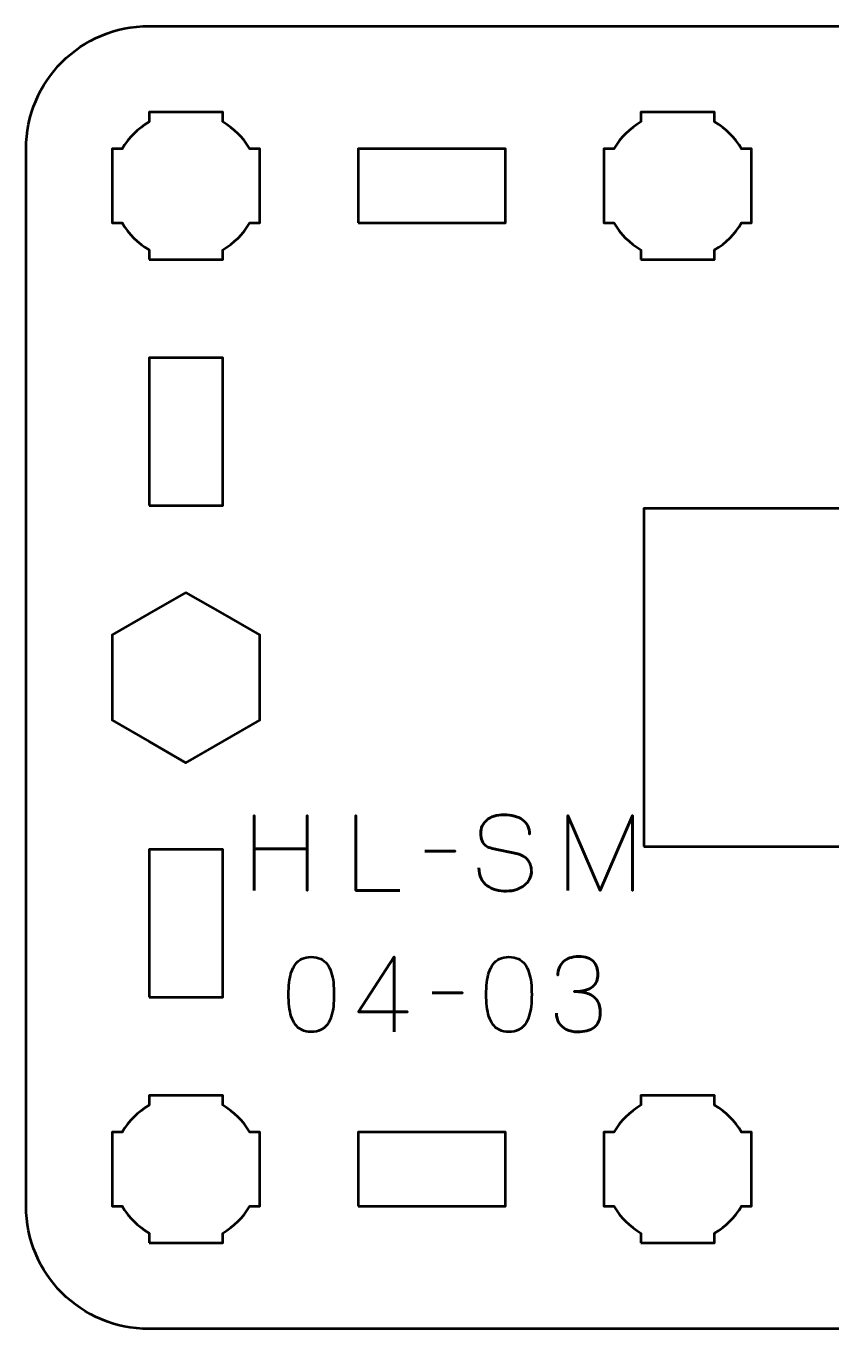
# Model space of a CAD drawing. Header units: centimetres. Extents: x -26.2 to 5.2, y -20.5 to -9.2.
# Drawn here: x -26.15 to -22.87, y -20.5 to -15.2 of the extents above; entities that cross this region are included whole.
import ezdxf

# ---------------------------------------------------------------- set-up
doc = ezdxf.new("R2010")
doc.units = ezdxf.units.CM
doc.header["$MEASUREMENT"] = 0
doc.layers.add('Layer 1', color=7, linetype='Continuous')

msp = doc.modelspace()

# ---------------------------------------------------------------- linework, layer by layer
at = {"layer": 'Layer 1', "lineweight": 53}
for points, knots in [([(-26.15001, -19.79983), (-26.15001, -19.79983), (-26.15003, -19.99994), (-26.15003, -19.99994), (-26.15003, -19.99994), (-26.15003, -20.27694), (-25.92694, -20.50003), (-25.64994, -20.50003), (-25.64994, -20.50003), (-25.64994, -20.50003), (-19.35007, -20.50003), (-19.35007, -20.50003), (-19.35007, -20.50003), (-19.07293, -20.50003), (-18.84997, -20.27694), (-18.84997, -19.99994), (-18.84997, -19.99994), (-18.84997, -19.99994), (-18.84997, -15.70007), (-18.84997, -15.70007), (-18.84997, -15.70007), (-18.84997, -15.42293), (-19.07293, -15.19997), (-19.35007, -15.19997), (-19.35007, -15.19997), (-19.35007, -15.19997), (-25.64994, -15.19997), (-25.64994, -15.19997), (-25.64994, -15.19997), (-25.92694, -15.19997), (-26.15003, -15.42293), (-26.15003, -15.70007), (-26.15003, -15.70007), (-26.15003, -15.70007), (-26.15003, -17.46555), (-26.15003, -17.46555), (-26.15003, -17.46555), (-26.15003, -17.46555), (-26.15001, -19.79983), (-26.15001, -19.79983)], [0, 0, 0, 0, 0.1, 0.1, 0.1, 0.1, 0.2, 0.2, 0.2, 0.2, 0.3, 0.3, 0.3, 0.3, 0.4, 0.4, 0.4, 0.4, 0.5, 0.5, 0.5, 0.5, 0.6, 0.6, 0.6, 0.6, 0.7, 0.7, 0.7, 0.7, 0.8, 0.8, 0.8, 0.8, 0.9, 0.9, 0.9, 0.9, 1, 1, 1, 1]), ([(-25.64993, -16.15), (-25.64993, -16.15), (-25.64993, -16.10989), (-25.64993, -16.10989), (-25.64993, -16.10989), (-25.69554, -16.08357), (-25.73346, -16.04554), (-25.75978, -16.00007), (-25.75978, -16.00007), (-25.75978, -16.00007), (-25.8, -16.00007), (-25.8, -16.00007), (-25.8, -16.00007), (-25.8, -16.00007), (-25.8, -15.85), (-25.8, -15.85), (-25.8, -15.85), (-25.8, -15.85), (-25.8, -15.70007), (-25.8, -15.70007), (-25.8, -15.70007), (-25.8, -15.70007), (-25.75978, -15.70007), (-25.75978, -15.70007), (-25.75978, -15.70007), (-25.73346, -15.65445), (-25.69554, -15.61657), (-25.64993, -15.59025), (-25.64993, -15.59025), (-25.64993, -15.59025), (-25.64993, -15.55), (-25.64993, -15.55), (-25.64993, -15.55), (-25.64993, -15.55), (-25.5, -15.55), (-25.5, -15.55), (-25.5, -15.55), (-25.5, -15.55), (-25.34992, -15.55), (-25.34992, -15.55), (-25.34992, -15.55), (-25.34992, -15.55), (-25.34992, -15.59025), (-25.34992, -15.59025), (-25.34992, -15.59025), (-25.30445, -15.61657), (-25.26642, -15.65445), (-25.2401, -15.70007), (-25.2401, -15.70007), (-25.2401, -15.70007), (-25.19999, -15.70007), (-25.19999, -15.70007), (-25.19999, -15.70007), (-25.19999, -15.70007), (-25.19999, -15.85), (-25.19999, -15.85), (-25.19999, -15.85), (-25.19999, -15.85), (-25.19999, -16.00007), (-25.19999, -16.00007), (-25.19999, -16.00007), (-25.19999, -16.00007), (-25.2401, -16.00007), (-25.2401, -16.00007), (-25.2401, -16.00007), (-25.26642, -16.04554), (-25.30445, -16.08357), (-25.34992, -16.10989), (-25.34992, -16.10989), (-25.34992, -16.10989), (-25.34992, -16.15), (-25.34992, -16.15), (-25.34992, -16.15), (-25.34992, -16.15), (-25.5, -16.15), (-25.5, -16.15), (-25.5, -16.15), (-25.5, -16.15), (-25.64993, -16.15), (-25.64993, -16.15)], [0, 0, 0, 0, 0.05, 0.05, 0.05, 0.05, 0.1, 0.1, 0.1, 0.1, 0.15, 0.15, 0.15, 0.15, 0.2, 0.2, 0.2, 0.2, 0.25, 0.25, 0.25, 0.25, 0.3, 0.3, 0.3, 0.3, 0.35, 0.35, 0.35, 0.35, 0.4, 0.4, 0.4, 0.4, 0.45, 0.45, 0.45, 0.45, 0.5, 0.5, 0.5, 0.5, 0.55, 0.55, 0.55, 0.55, 0.6, 0.6, 0.6, 0.6, 0.65, 0.65, 0.65, 0.65, 0.7, 0.7, 0.7, 0.7, 0.75, 0.75, 0.75, 0.75, 0.8, 0.8, 0.8, 0.8, 0.85, 0.85, 0.85, 0.85, 0.9, 0.9, 0.9, 0.9, 0.95, 0.95, 0.95, 0.95, 1, 1, 1, 1]), ([(-23.64993, -16.15), (-23.64993, -16.15), (-23.64993, -16.10989), (-23.64993, -16.10989), (-23.64993, -16.10989), (-23.69554, -16.08357), (-23.73346, -16.04554), (-23.75978, -16.00007), (-23.75978, -16.00007), (-23.75978, -16.00007), (-23.8, -16.00007), (-23.8, -16.00007), (-23.8, -16.00007), (-23.8, -16.00007), (-23.8, -15.85), (-23.8, -15.85), (-23.8, -15.85), (-23.8, -15.85), (-23.8, -15.70007), (-23.8, -15.70007), (-23.8, -15.70007), (-23.8, -15.70007), (-23.75978, -15.70007), (-23.75978, -15.70007), (-23.75978, -15.70007), (-23.73346, -15.65445), (-23.69554, -15.61657), (-23.64993, -15.59025), (-23.64993, -15.59025), (-23.64993, -15.59025), (-23.64993, -15.55), (-23.64993, -15.55), (-23.64993, -15.55), (-23.64993, -15.55), (-23.5, -15.55), (-23.5, -15.55), (-23.5, -15.55), (-23.5, -15.55), (-23.34992, -15.55), (-23.34992, -15.55), (-23.34992, -15.55), (-23.34992, -15.55), (-23.34992, -15.59025), (-23.34992, -15.59025), (-23.34992, -15.59025), (-23.30445, -15.61657), (-23.26642, -15.65445), (-23.2401, -15.70007), (-23.2401, -15.70007), (-23.2401, -15.70007), (-23.19999, -15.70007), (-23.19999, -15.70007), (-23.19999, -15.70007), (-23.19999, -15.70007), (-23.19999, -15.85), (-23.19999, -15.85), (-23.19999, -15.85), (-23.19999, -15.85), (-23.19999, -16.00007), (-23.19999, -16.00007), (-23.19999, -16.00007), (-23.19999, -16.00007), (-23.2401, -16.00007), (-23.2401, -16.00007), (-23.2401, -16.00007), (-23.26642, -16.04554), (-23.30445, -16.08357), (-23.34992, -16.10989), (-23.34992, -16.10989), (-23.34992, -16.10989), (-23.34992, -16.15), (-23.34992, -16.15), (-23.34992, -16.15), (-23.34992, -16.15), (-23.5, -16.15), (-23.5, -16.15), (-23.5, -16.15), (-23.5, -16.15), (-23.64993, -16.15), (-23.64993, -16.15)], [0, 0, 0, 0, 0.05, 0.05, 0.05, 0.05, 0.1, 0.1, 0.1, 0.1, 0.15, 0.15, 0.15, 0.15, 0.2, 0.2, 0.2, 0.2, 0.25, 0.25, 0.25, 0.25, 0.3, 0.3, 0.3, 0.3, 0.35, 0.35, 0.35, 0.35, 0.4, 0.4, 0.4, 0.4, 0.45, 0.45, 0.45, 0.45, 0.5, 0.5, 0.5, 0.5, 0.55, 0.55, 0.55, 0.55, 0.6, 0.6, 0.6, 0.6, 0.65, 0.65, 0.65, 0.65, 0.7, 0.7, 0.7, 0.7, 0.75, 0.75, 0.75, 0.75, 0.8, 0.8, 0.8, 0.8, 0.85, 0.85, 0.85, 0.85, 0.9, 0.9, 0.9, 0.9, 0.95, 0.95, 0.95, 0.95, 1, 1, 1, 1]), ([(-24.79999, -16.00007), (-24.79999, -16.00007), (-24.79999, -15.70007), (-24.79999, -15.70007), (-24.79999, -15.70007), (-24.79999, -15.70007), (-24.19998, -15.70007), (-24.19998, -15.70007), (-24.19998, -15.70007), (-24.19998, -15.70007), (-24.19998, -16.00007), (-24.19998, -16.00007), (-24.19998, -16.00007), (-24.19998, -16.00007), (-24.79999, -16.00007), (-24.79999, -16.00007)], [0, 0, 0, 0, 0.25, 0.25, 0.25, 0.25, 0.5, 0.5, 0.5, 0.5, 0.75, 0.75, 0.75, 0.75, 1, 1, 1, 1]), ([(-25.65007, -17.15002), (-25.65007, -17.15002), (-25.65007, -16.55002), (-25.65007, -16.55002), (-25.65007, -16.55002), (-25.65007, -16.55002), (-25.35007, -16.55002), (-25.35007, -16.55002), (-25.35007, -16.55002), (-25.35007, -16.55002), (-25.35007, -17.15002), (-25.35007, -17.15002), (-25.35007, -17.15002), (-25.35007, -17.15002), (-25.65007, -17.15002), (-25.65007, -17.15002)], [0, 0, 0, 0, 0.25, 0.25, 0.25, 0.25, 0.5, 0.5, 0.5, 0.5, 0.75, 0.75, 0.75, 0.75, 1, 1, 1, 1]), ([(-23.63746, -18.53753), (-23.63746, -18.53753), (-23.63746, -17.16253), (-23.63746, -17.16253), (-23.63746, -17.16253), (-22.49229, -17.16253), (-21.58262, -17.16253), (-20.43745, -17.16253), (-20.43745, -17.16253), (-20.43745, -17.16253), (-20.43745, -18.53753), (-20.43745, -18.53753), (-20.43745, -18.53753), (-21.52095, -18.53753), (-22.55396, -18.53753), (-23.63746, -18.53753)], [0, 0, 0, 0, 0.25, 0.25, 0.25, 0.25, 0.5, 0.5, 0.5, 0.5, 0.75, 0.75, 0.75, 0.75, 1, 1, 1, 1]), ([(-25.50008, -17.50367), (-25.50008, -17.50367), (-25.35007, -17.59027), (-25.35007, -17.59027), (-25.35007, -17.59027), (-25.35007, -17.59027), (-25.20008, -17.67687), (-25.20008, -17.67687), (-25.20008, -17.67687), (-25.20008, -17.67687), (-25.20008, -17.85008), (-25.20008, -17.85008), (-25.20008, -17.85008), (-25.20008, -17.85008), (-25.20008, -18.02329), (-25.20008, -18.02329), (-25.20008, -18.02329), (-25.20008, -18.02329), (-25.35007, -18.10989), (-25.35007, -18.10989), (-25.35007, -18.10989), (-25.35007, -18.10989), (-25.50008, -18.19649), (-25.50008, -18.19649), (-25.50008, -18.19649), (-25.50008, -18.19649), (-25.65009, -18.10989), (-25.65009, -18.10989), (-25.65009, -18.10989), (-25.65009, -18.10989), (-25.80008, -18.02329), (-25.80008, -18.02329), (-25.80008, -18.02329), (-25.80008, -18.02329), (-25.80008, -17.85008), (-25.80008, -17.85008), (-25.80008, -17.85008), (-25.80008, -17.85008), (-25.80008, -17.67687), (-25.80008, -17.67687), (-25.80008, -17.67687), (-25.80008, -17.67687), (-25.65009, -17.59027), (-25.65009, -17.59027), (-25.65009, -17.59027), (-25.65009, -17.59027), (-25.50008, -17.50367), (-25.50008, -17.50367)], [0, 0, 0, 0, 0.0833333, 0.0833333, 0.0833333, 0.0833333, 0.1666667, 0.1666667, 0.1666667, 0.1666667, 0.25, 0.25, 0.25, 0.25, 0.3333333, 0.3333333, 0.3333333, 0.3333333, 0.4166667, 0.4166667, 0.4166667, 0.4166667, 0.5, 0.5, 0.5, 0.5, 0.5833333, 0.5833333, 0.5833333, 0.5833333, 0.6666667, 0.6666667, 0.6666667, 0.6666667, 0.75, 0.75, 0.75, 0.75, 0.8333333, 0.8333333, 0.8333333, 0.8333333, 0.9166667, 0.9166667, 0.9166667, 0.9166667, 1, 1, 1, 1]), ([(-25.65007, -19.14999), (-25.65007, -19.14999), (-25.65007, -18.54998), (-25.65007, -18.54998), (-25.65007, -18.54998), (-25.65007, -18.54998), (-25.35007, -18.54998), (-25.35007, -18.54998), (-25.35007, -18.54998), (-25.35007, -18.54998), (-25.35007, -19.14999), (-25.35007, -19.14999), (-25.35007, -19.14999), (-25.35007, -19.14999), (-25.65007, -19.14999), (-25.65007, -19.14999)], [0, 0, 0, 0, 0.25, 0.25, 0.25, 0.25, 0.5, 0.5, 0.5, 0.5, 0.75, 0.75, 0.75, 0.75, 1, 1, 1, 1]), ([(-25.64993, -20.15), (-25.64993, -20.15), (-25.64993, -20.10989), (-25.64993, -20.10989), (-25.64993, -20.10989), (-25.69554, -20.08357), (-25.73346, -20.04554), (-25.75978, -20.00007), (-25.75978, -20.00007), (-25.75978, -20.00007), (-25.8, -20.00007), (-25.8, -20.00007), (-25.8, -20.00007), (-25.8, -20.00007), (-25.8, -19.85), (-25.8, -19.85), (-25.8, -19.85), (-25.8, -19.85), (-25.8, -19.70007), (-25.8, -19.70007), (-25.8, -19.70007), (-25.8, -19.70007), (-25.75978, -19.70007), (-25.75978, -19.70007), (-25.75978, -19.70007), (-25.73346, -19.65445), (-25.69554, -19.61657), (-25.64993, -19.59025), (-25.64993, -19.59025), (-25.64993, -19.59025), (-25.64993, -19.55), (-25.64993, -19.55), (-25.64993, -19.55), (-25.64993, -19.55), (-25.5, -19.55), (-25.5, -19.55), (-25.5, -19.55), (-25.5, -19.55), (-25.34992, -19.55), (-25.34992, -19.55), (-25.34992, -19.55), (-25.34992, -19.55), (-25.34992, -19.59025), (-25.34992, -19.59025), (-25.34992, -19.59025), (-25.30445, -19.61657), (-25.26642, -19.65445), (-25.2401, -19.70007), (-25.2401, -19.70007), (-25.2401, -19.70007), (-25.19999, -19.70007), (-25.19999, -19.70007), (-25.19999, -19.70007), (-25.19999, -19.70007), (-25.19999, -19.85), (-25.19999, -19.85), (-25.19999, -19.85), (-25.19999, -19.85), (-25.19999, -20.00007), (-25.19999, -20.00007), (-25.19999, -20.00007), (-25.19999, -20.00007), (-25.2401, -20.00007), (-25.2401, -20.00007), (-25.2401, -20.00007), (-25.26642, -20.04554), (-25.30445, -20.08357), (-25.34992, -20.10989), (-25.34992, -20.10989), (-25.34992, -20.10989), (-25.34992, -20.15), (-25.34992, -20.15), (-25.34992, -20.15), (-25.34992, -20.15), (-25.5, -20.15), (-25.5, -20.15), (-25.5, -20.15), (-25.5, -20.15), (-25.64993, -20.15), (-25.64993, -20.15)], [0, 0, 0, 0, 0.05, 0.05, 0.05, 0.05, 0.1, 0.1, 0.1, 0.1, 0.15, 0.15, 0.15, 0.15, 0.2, 0.2, 0.2, 0.2, 0.25, 0.25, 0.25, 0.25, 0.3, 0.3, 0.3, 0.3, 0.35, 0.35, 0.35, 0.35, 0.4, 0.4, 0.4, 0.4, 0.45, 0.45, 0.45, 0.45, 0.5, 0.5, 0.5, 0.5, 0.55, 0.55, 0.55, 0.55, 0.6, 0.6, 0.6, 0.6, 0.65, 0.65, 0.65, 0.65, 0.7, 0.7, 0.7, 0.7, 0.75, 0.75, 0.75, 0.75, 0.8, 0.8, 0.8, 0.8, 0.85, 0.85, 0.85, 0.85, 0.9, 0.9, 0.9, 0.9, 0.95, 0.95, 0.95, 0.95, 1, 1, 1, 1]), ([(-23.64993, -20.15), (-23.64993, -20.15), (-23.64993, -20.10989), (-23.64993, -20.10989), (-23.64993, -20.10989), (-23.69554, -20.08357), (-23.73346, -20.04554), (-23.75978, -20.00007), (-23.75978, -20.00007), (-23.75978, -20.00007), (-23.8, -20.00007), (-23.8, -20.00007), (-23.8, -20.00007), (-23.8, -20.00007), (-23.8, -19.85), (-23.8, -19.85), (-23.8, -19.85), (-23.8, -19.85), (-23.8, -19.70007), (-23.8, -19.70007), (-23.8, -19.70007), (-23.8, -19.70007), (-23.75978, -19.70007), (-23.75978, -19.70007), (-23.75978, -19.70007), (-23.73346, -19.65445), (-23.69554, -19.61657), (-23.64993, -19.59025), (-23.64993, -19.59025), (-23.64993, -19.59025), (-23.64993, -19.55), (-23.64993, -19.55), (-23.64993, -19.55), (-23.64993, -19.55), (-23.5, -19.55), (-23.5, -19.55), (-23.5, -19.55), (-23.5, -19.55), (-23.34992, -19.55), (-23.34992, -19.55), (-23.34992, -19.55), (-23.34992, -19.55), (-23.34992, -19.59025), (-23.34992, -19.59025), (-23.34992, -19.59025), (-23.30445, -19.61657), (-23.26642, -19.65445), (-23.2401, -19.70007), (-23.2401, -19.70007), (-23.2401, -19.70007), (-23.19999, -19.70007), (-23.19999, -19.70007), (-23.19999, -19.70007), (-23.19999, -19.70007), (-23.19999, -19.85), (-23.19999, -19.85), (-23.19999, -19.85), (-23.19999, -19.85), (-23.19999, -20.00007), (-23.19999, -20.00007), (-23.19999, -20.00007), (-23.19999, -20.00007), (-23.2401, -20.00007), (-23.2401, -20.00007), (-23.2401, -20.00007), (-23.26642, -20.04554), (-23.30445, -20.08357), (-23.34992, -20.10989), (-23.34992, -20.10989), (-23.34992, -20.10989), (-23.34992, -20.15), (-23.34992, -20.15), (-23.34992, -20.15), (-23.34992, -20.15), (-23.5, -20.15), (-23.5, -20.15), (-23.5, -20.15), (-23.5, -20.15), (-23.64993, -20.15), (-23.64993, -20.15)], [0, 0, 0, 0, 0.05, 0.05, 0.05, 0.05, 0.1, 0.1, 0.1, 0.1, 0.15, 0.15, 0.15, 0.15, 0.2, 0.2, 0.2, 0.2, 0.25, 0.25, 0.25, 0.25, 0.3, 0.3, 0.3, 0.3, 0.35, 0.35, 0.35, 0.35, 0.4, 0.4, 0.4, 0.4, 0.45, 0.45, 0.45, 0.45, 0.5, 0.5, 0.5, 0.5, 0.55, 0.55, 0.55, 0.55, 0.6, 0.6, 0.6, 0.6, 0.65, 0.65, 0.65, 0.65, 0.7, 0.7, 0.7, 0.7, 0.75, 0.75, 0.75, 0.75, 0.8, 0.8, 0.8, 0.8, 0.85, 0.85, 0.85, 0.85, 0.9, 0.9, 0.9, 0.9, 0.95, 0.95, 0.95, 0.95, 1, 1, 1, 1]), ([(-24.79999, -19.99994), (-24.79999, -19.99994), (-24.79999, -19.69993), (-24.79999, -19.69993), (-24.79999, -19.69993), (-24.79999, -19.69993), (-24.19998, -19.69993), (-24.19998, -19.69993), (-24.19998, -19.69993), (-24.19998, -19.69993), (-24.19998, -19.99994), (-24.19998, -19.99994), (-24.19998, -19.99994), (-24.19998, -19.99994), (-24.79999, -19.99994), (-24.79999, -19.99994)], [0, 0, 0, 0, 0.25, 0.25, 0.25, 0.25, 0.5, 0.5, 0.5, 0.5, 0.75, 0.75, 0.75, 0.75, 1, 1, 1, 1])]:
    msp.add_open_spline(points, degree=3, knots=knots, dxfattribs=at)
at = {"layer": 'Layer 1', "color": 5, "lineweight": 53}
for points, knots in [([(-25.22217, -18.71637), (-25.22217, -18.71637), (-25.22217, -18.54746), (-25.22217, -18.54746), (-25.22217, -18.54746), (-25.22217, -18.54746), (-25.0067, -18.54746), (-25.0067, -18.54746), (-25.0067, -18.54746), (-25.0067, -18.54746), (-25.0067, -18.71637), (-25.0067, -18.71637), (-25.0067, -18.71637), (-25.0067, -18.71637), (-25.0067, -18.41157), (-25.0067, -18.41157), (-25.0067, -18.41157), (-25.0067, -18.41157), (-25.0067, -18.54746), (-25.0067, -18.54746), (-25.0067, -18.54746), (-25.0067, -18.54746), (-25.22217, -18.54746), (-25.22217, -18.54746), (-25.22217, -18.54746), (-25.22217, -18.54746), (-25.22217, -18.41157), (-25.22217, -18.41157), (-25.22217, -18.41157), (-25.22217, -18.41157), (-25.22217, -18.71637), (-25.22217, -18.71637)], [0, 0, 0, 0, 0.125, 0.125, 0.125, 0.125, 0.25, 0.25, 0.25, 0.25, 0.375, 0.375, 0.375, 0.375, 0.5, 0.5, 0.5, 0.5, 0.625, 0.625, 0.625, 0.625, 0.75, 0.75, 0.75, 0.75, 0.875, 0.875, 0.875, 0.875, 1, 1, 1, 1]), ([(-24.63078, -18.71637), (-24.63078, -18.71637), (-24.809, -18.71637), (-24.809, -18.71637), (-24.809, -18.71637), (-24.809, -18.71637), (-24.809, -18.41115), (-24.809, -18.41115), (-24.809, -18.41115), (-24.809, -18.41115), (-24.809, -18.71637), (-24.809, -18.71637), (-24.809, -18.71637), (-24.809, -18.71637), (-24.63078, -18.71637), (-24.63078, -18.71637)], [0, 0, 0, 0, 0.25, 0.25, 0.25, 0.25, 0.5, 0.5, 0.5, 0.5, 0.75, 0.75, 0.75, 0.75, 1, 1, 1, 1]), ([(-24.30863, -18.62408), (-24.30849, -18.64095), (-24.30553, -18.65541), (-24.2996, -18.66748), (-24.2996, -18.66748), (-24.29374, -18.67947), (-24.28556, -18.68928), (-24.27526, -18.6969), (-24.27526, -18.6969), (-24.26489, -18.70445), (-24.25296, -18.71002), (-24.23949, -18.71362), (-24.23949, -18.71362), (-24.22608, -18.71715), (-24.21169, -18.71891), (-24.19645, -18.71891), (-24.19645, -18.71891), (-24.18107, -18.71884), (-24.16724, -18.71658), (-24.15489, -18.71228), (-24.15489, -18.71228), (-24.14261, -18.70797), (-24.1321, -18.70219), (-24.12328, -18.69492), (-24.12328, -18.69492), (-24.11453, -18.68765), (-24.10776, -18.67954), (-24.10296, -18.67051), (-24.10296, -18.67051), (-24.09816, -18.66148), (-24.09562, -18.65224), (-24.09527, -18.64271), (-24.09527, -18.64271), (-24.09485, -18.63022), (-24.09668, -18.61879), (-24.1007, -18.60849), (-24.1007, -18.60849), (-24.10473, -18.59819), (-24.11094, -18.58958), (-24.11933, -18.58253), (-24.11933, -18.58253), (-24.12766, -18.57547), (-24.13817, -18.57053), (-24.15073, -18.56778), (-24.15073, -18.56778), (-24.15073, -18.56778), (-24.25444, -18.54534), (-24.25444, -18.54534), (-24.25444, -18.54534), (-24.26418, -18.5433), (-24.27258, -18.53984), (-24.27949, -18.53504), (-24.27949, -18.53504), (-24.28641, -18.53018), (-24.29177, -18.52347), (-24.29544, -18.51486), (-24.29544, -18.51486), (-24.29911, -18.50633), (-24.30101, -18.49546), (-24.30101, -18.48227), (-24.30101, -18.48227), (-24.30101, -18.47225), (-24.29896, -18.4628), (-24.2948, -18.45391), (-24.2948, -18.45391), (-24.29071, -18.44502), (-24.28464, -18.43718), (-24.27667, -18.43027), (-24.27667, -18.43027), (-24.2687, -18.42343), (-24.25882, -18.41806), (-24.24711, -18.41418), (-24.24711, -18.41418), (-24.23532, -18.41023), (-24.22185, -18.40826), (-24.20661, -18.40819), (-24.20661, -18.40819), (-24.1913, -18.40819), (-24.17726, -18.40995), (-24.16442, -18.41348), (-24.16442, -18.41348), (-24.15165, -18.41701), (-24.14057, -18.42209), (-24.13126, -18.42886), (-24.13126, -18.42886), (-24.12194, -18.43563), (-24.11475, -18.44396), (-24.10981, -18.45369), (-24.10981, -18.45369), (-24.10487, -18.4635), (-24.10254, -18.47472), (-24.10289, -18.48735), (-24.10289, -18.48735), (-24.10254, -18.47472), (-24.10487, -18.4635), (-24.10981, -18.45369), (-24.10981, -18.45369), (-24.11475, -18.44396), (-24.12194, -18.43563), (-24.13126, -18.42886), (-24.13126, -18.42886), (-24.14057, -18.42209), (-24.15165, -18.41701), (-24.16442, -18.41348), (-24.16442, -18.41348), (-24.17726, -18.40995), (-24.1913, -18.40819), (-24.20661, -18.40819), (-24.20661, -18.40819), (-24.22185, -18.40826), (-24.23532, -18.41023), (-24.24711, -18.41418), (-24.24711, -18.41418), (-24.25882, -18.41806), (-24.2687, -18.42343), (-24.27667, -18.43027), (-24.27667, -18.43027), (-24.28464, -18.43718), (-24.29071, -18.44502), (-24.2948, -18.45391), (-24.2948, -18.45391), (-24.29896, -18.4628), (-24.30101, -18.47225), (-24.30101, -18.48227), (-24.30101, -18.48227), (-24.30101, -18.49546), (-24.29918, -18.50633), (-24.29565, -18.51479), (-24.29565, -18.51479), (-24.29205, -18.52333), (-24.28676, -18.52996), (-24.27984, -18.53483), (-24.27984, -18.53483), (-24.27293, -18.53963), (-24.26446, -18.54316), (-24.25444, -18.54534), (-24.25444, -18.54534), (-24.25444, -18.54534), (-24.15073, -18.56778), (-24.15073, -18.56778), (-24.15073, -18.56778), (-24.13789, -18.57053), (-24.1273, -18.57547), (-24.11898, -18.58253), (-24.11898, -18.58253), (-24.11058, -18.58958), (-24.10444, -18.59819), (-24.10049, -18.60849), (-24.10049, -18.60849), (-24.09661, -18.61879), (-24.09485, -18.63022), (-24.09527, -18.64271), (-24.09527, -18.64271), (-24.09562, -18.65224), (-24.09816, -18.66148), (-24.10296, -18.67051), (-24.10296, -18.67051), (-24.10776, -18.67954), (-24.11453, -18.68765), (-24.12328, -18.69492), (-24.12328, -18.69492), (-24.1321, -18.70219), (-24.14261, -18.70797), (-24.15489, -18.71228), (-24.15489, -18.71228), (-24.16724, -18.71658), (-24.18107, -18.71884), (-24.19645, -18.71891), (-24.19645, -18.71891), (-24.21169, -18.71891), (-24.22608, -18.71715), (-24.23949, -18.71362), (-24.23949, -18.71362), (-24.25296, -18.71002), (-24.26489, -18.70445), (-24.27526, -18.6969), (-24.27526, -18.6969), (-24.28556, -18.68928), (-24.29374, -18.67947), (-24.2996, -18.66748), (-24.2996, -18.66748), (-24.30553, -18.65541), (-24.30849, -18.64095), (-24.30863, -18.62408)], [0, 0, 0, 0, 0.0217391, 0.0217391, 0.0217391, 0.0217391, 0.0434783, 0.0434783, 0.0434783, 0.0434783, 0.0652174, 0.0652174, 0.0652174, 0.0652174, 0.0869565, 0.0869565, 0.0869565, 0.0869565, 0.1086957, 0.1086957, 0.1086957, 0.1086957, 0.1304348, 0.1304348, 0.1304348, 0.1304348, 0.1521739, 0.1521739, 0.1521739, 0.1521739, 0.173913, 0.173913, 0.173913, 0.173913, 0.1956522, 0.1956522, 0.1956522, 0.1956522, 0.2173913, 0.2173913, 0.2173913, 0.2173913, 0.2391304, 0.2391304, 0.2391304, 0.2391304, 0.2608696, 0.2608696, 0.2608696, 0.2608696, 0.2826087, 0.2826087, 0.2826087, 0.2826087, 0.3043478, 0.3043478, 0.3043478, 0.3043478, 0.326087, 0.326087, 0.326087, 0.326087, 0.3478261, 0.3478261, 0.3478261, 0.3478261, 0.3695652, 0.3695652, 0.3695652, 0.3695652, 0.3913043, 0.3913043, 0.3913043, 0.3913043, 0.4130435, 0.4130435, 0.4130435, 0.4130435, 0.4347826, 0.4347826, 0.4347826, 0.4347826, 0.4565217, 0.4565217, 0.4565217, 0.4565217, 0.4782609, 0.4782609, 0.4782609, 0.4782609, 0.5, 0.5, 0.5, 0.5, 0.5217391, 0.5217391, 0.5217391, 0.5217391, 0.5434783, 0.5434783, 0.5434783, 0.5434783, 0.5652174, 0.5652174, 0.5652174, 0.5652174, 0.5869565, 0.5869565, 0.5869565, 0.5869565, 0.6086957, 0.6086957, 0.6086957, 0.6086957, 0.6304348, 0.6304348, 0.6304348, 0.6304348, 0.6521739, 0.6521739, 0.6521739, 0.6521739, 0.673913, 0.673913, 0.673913, 0.673913, 0.6956522, 0.6956522, 0.6956522, 0.6956522, 0.7173913, 0.7173913, 0.7173913, 0.7173913, 0.7391304, 0.7391304, 0.7391304, 0.7391304, 0.7608696, 0.7608696, 0.7608696, 0.7608696, 0.7826087, 0.7826087, 0.7826087, 0.7826087, 0.8043478, 0.8043478, 0.8043478, 0.8043478, 0.826087, 0.826087, 0.826087, 0.826087, 0.8478261, 0.8478261, 0.8478261, 0.8478261, 0.8695652, 0.8695652, 0.8695652, 0.8695652, 0.8913043, 0.8913043, 0.8913043, 0.8913043, 0.9130435, 0.9130435, 0.9130435, 0.9130435, 0.9347826, 0.9347826, 0.9347826, 0.9347826, 0.9565217, 0.9565217, 0.9565217, 0.9565217, 0.9782609, 0.9782609, 0.9782609, 0.9782609, 1, 1, 1, 1]), ([(-23.94668, -18.71637), (-23.94668, -18.71637), (-23.94668, -18.41115), (-23.94668, -18.41115), (-23.94668, -18.41115), (-23.94668, -18.41115), (-23.81545, -18.71637), (-23.81545, -18.71637), (-23.81545, -18.71637), (-23.81545, -18.71637), (-23.68379, -18.41115), (-23.68379, -18.41115), (-23.68379, -18.41115), (-23.68379, -18.41115), (-23.68379, -18.71637), (-23.68379, -18.71637), (-23.68379, -18.71637), (-23.68379, -18.71637), (-23.68379, -18.41115), (-23.68379, -18.41115), (-23.68379, -18.41115), (-23.68379, -18.41115), (-23.81545, -18.71637), (-23.81545, -18.71637), (-23.81545, -18.71637), (-23.81545, -18.71637), (-23.94668, -18.41115), (-23.94668, -18.41115), (-23.94668, -18.41115), (-23.94668, -18.41115), (-23.94668, -18.71637), (-23.94668, -18.71637)], [0, 0, 0, 0, 0.125, 0.125, 0.125, 0.125, 0.25, 0.25, 0.25, 0.25, 0.375, 0.375, 0.375, 0.375, 0.5, 0.5, 0.5, 0.5, 0.625, 0.625, 0.625, 0.625, 0.75, 0.75, 0.75, 0.75, 0.875, 0.875, 0.875, 0.875, 1, 1, 1, 1]), ([(-24.52876, -18.55677), (-24.52876, -18.55677), (-24.40557, -18.55677), (-24.40557, -18.55677), (-24.40557, -18.55677), (-24.40557, -18.55677), (-24.52876, -18.55677), (-24.52876, -18.55677)], [0, 0, 0, 0, 0.5, 0.5, 0.5, 0.5, 1, 1, 1, 1]), ([(-24.99018, -19.29168), (-24.97537, -19.29161), (-24.9626, -19.289), (-24.95194, -19.28392), (-24.95194, -19.28392), (-24.94136, -19.27884), (-24.93254, -19.27157), (-24.92549, -19.26233), (-24.92549, -19.26233), (-24.9185, -19.25302), (-24.913, -19.24201), (-24.90891, -19.22931), (-24.90891, -19.22931), (-24.90488, -19.21661), (-24.90199, -19.20271), (-24.90037, -19.18747), (-24.90037, -19.18747), (-24.89867, -19.17223), (-24.89783, -19.15621), (-24.8979, -19.13928), (-24.8979, -19.13928), (-24.89783, -19.12242), (-24.89867, -19.1064), (-24.90037, -19.09123), (-24.90037, -19.09123), (-24.90199, -19.07606), (-24.90488, -19.06209), (-24.90891, -19.04939), (-24.90891, -19.04939), (-24.913, -19.03676), (-24.9185, -19.02576), (-24.92549, -19.01637), (-24.92549, -19.01637), (-24.93254, -19.00706), (-24.94136, -18.99979), (-24.95194, -18.99471), (-24.95194, -18.99471), (-24.9626, -18.98956), (-24.97537, -18.98695), (-24.99018, -18.98688), (-24.99018, -18.98688), (-25.005, -18.98695), (-25.01777, -18.98956), (-25.02843, -18.99471), (-25.02843, -18.99471), (-25.03901, -18.99979), (-25.04783, -19.00706), (-25.05488, -19.01637), (-25.05488, -19.01637), (-25.06187, -19.02576), (-25.06737, -19.03676), (-25.07146, -19.04939), (-25.07146, -19.04939), (-25.07549, -19.06209), (-25.07838, -19.07606), (-25.08, -19.09123), (-25.08, -19.09123), (-25.08169, -19.1064), (-25.08254, -19.12242), (-25.08247, -19.13928), (-25.08247, -19.13928), (-25.08254, -19.15621), (-25.08169, -19.17223), (-25.08, -19.18747), (-25.08, -19.18747), (-25.07838, -19.20271), (-25.07549, -19.21661), (-25.07146, -19.22931), (-25.07146, -19.22931), (-25.06737, -19.24201), (-25.06187, -19.25302), (-25.05488, -19.26233), (-25.05488, -19.26233), (-25.04783, -19.27157), (-25.03901, -19.27884), (-25.02843, -19.28392), (-25.02843, -19.28392), (-25.01777, -19.289), (-25.005, -19.29161), (-24.99018, -19.29168)], [0, 0, 0, 0, 0.05, 0.05, 0.05, 0.05, 0.1, 0.1, 0.1, 0.1, 0.15, 0.15, 0.15, 0.15, 0.2, 0.2, 0.2, 0.2, 0.25, 0.25, 0.25, 0.25, 0.3, 0.3, 0.3, 0.3, 0.35, 0.35, 0.35, 0.35, 0.4, 0.4, 0.4, 0.4, 0.45, 0.45, 0.45, 0.45, 0.5, 0.5, 0.5, 0.5, 0.55, 0.55, 0.55, 0.55, 0.6, 0.6, 0.6, 0.6, 0.65, 0.65, 0.65, 0.65, 0.7, 0.7, 0.7, 0.7, 0.75, 0.75, 0.75, 0.75, 0.8, 0.8, 0.8, 0.8, 0.85, 0.85, 0.85, 0.85, 0.9, 0.9, 0.9, 0.9, 0.95, 0.95, 0.95, 0.95, 1, 1, 1, 1]), ([(-24.99018, -19.29168), (-24.97537, -19.29161), (-24.9626, -19.289), (-24.95194, -19.28392), (-24.95194, -19.28392), (-24.94136, -19.27884), (-24.93254, -19.27157), (-24.92549, -19.26233), (-24.92549, -19.26233), (-24.9185, -19.25302), (-24.913, -19.24201), (-24.90891, -19.22931), (-24.90891, -19.22931), (-24.90488, -19.21661), (-24.90199, -19.20271), (-24.90037, -19.18747), (-24.90037, -19.18747), (-24.89867, -19.17223), (-24.89783, -19.15621), (-24.8979, -19.13928), (-24.8979, -19.13928), (-24.89783, -19.12242), (-24.89867, -19.1064), (-24.90037, -19.09123), (-24.90037, -19.09123), (-24.90199, -19.07606), (-24.90488, -19.06209), (-24.90891, -19.04939), (-24.90891, -19.04939), (-24.913, -19.03676), (-24.9185, -19.02576), (-24.92549, -19.01637), (-24.92549, -19.01637), (-24.93254, -19.00706), (-24.94136, -18.99979), (-24.95194, -18.99471), (-24.95194, -18.99471), (-24.9626, -18.98956), (-24.97537, -18.98695), (-24.99018, -18.98688), (-24.99018, -18.98688), (-25.005, -18.98695), (-25.01777, -18.98956), (-25.02843, -18.99471), (-25.02843, -18.99471), (-25.03901, -18.99979), (-25.04783, -19.00706), (-25.05488, -19.01637), (-25.05488, -19.01637), (-25.06187, -19.02576), (-25.06737, -19.03676), (-25.07146, -19.04939), (-25.07146, -19.04939), (-25.07549, -19.06209), (-25.07838, -19.07606), (-25.08, -19.09123), (-25.08, -19.09123), (-25.08169, -19.1064), (-25.08254, -19.12242), (-25.08247, -19.13928), (-25.08247, -19.13928), (-25.08254, -19.15621), (-25.08169, -19.17223), (-25.08, -19.18747), (-25.08, -19.18747), (-25.07838, -19.20271), (-25.07549, -19.21661), (-25.07146, -19.22931), (-25.07146, -19.22931), (-25.06737, -19.24201), (-25.06187, -19.25302), (-25.05488, -19.26233), (-25.05488, -19.26233), (-25.04783, -19.27157), (-25.03901, -19.27884), (-25.02843, -19.28392), (-25.02843, -19.28392), (-25.01777, -19.289), (-25.005, -19.29161), (-24.99018, -19.29168)], [0, 0, 0, 0, 0.05, 0.05, 0.05, 0.05, 0.1, 0.1, 0.1, 0.1, 0.15, 0.15, 0.15, 0.15, 0.2, 0.2, 0.2, 0.2, 0.25, 0.25, 0.25, 0.25, 0.3, 0.3, 0.3, 0.3, 0.35, 0.35, 0.35, 0.35, 0.4, 0.4, 0.4, 0.4, 0.45, 0.45, 0.45, 0.45, 0.5, 0.5, 0.5, 0.5, 0.55, 0.55, 0.55, 0.55, 0.6, 0.6, 0.6, 0.6, 0.65, 0.65, 0.65, 0.65, 0.7, 0.7, 0.7, 0.7, 0.75, 0.75, 0.75, 0.75, 0.8, 0.8, 0.8, 0.8, 0.85, 0.85, 0.85, 0.85, 0.9, 0.9, 0.9, 0.9, 0.95, 0.95, 0.95, 0.95, 1, 1, 1, 1]), ([(-24.65364, -19.29168), (-24.65364, -19.29168), (-24.65364, -18.98646), (-24.65364, -18.98646), (-24.65364, -18.98646), (-24.65364, -18.98646), (-24.79757, -19.2104), (-24.79757, -19.2104), (-24.79757, -19.2104), (-24.79757, -19.2104), (-24.59945, -19.2104), (-24.59945, -19.2104), (-24.59945, -19.2104), (-24.59945, -19.2104), (-24.79757, -19.2104), (-24.79757, -19.2104), (-24.79757, -19.2104), (-24.79757, -19.2104), (-24.65364, -18.98646), (-24.65364, -18.98646), (-24.65364, -18.98646), (-24.65364, -18.98646), (-24.65364, -19.29168), (-24.65364, -19.29168)], [0, 0, 0, 0, 0.1666667, 0.1666667, 0.1666667, 0.1666667, 0.3333333, 0.3333333, 0.3333333, 0.3333333, 0.5, 0.5, 0.5, 0.5, 0.6666667, 0.6666667, 0.6666667, 0.6666667, 0.8333333, 0.8333333, 0.8333333, 0.8333333, 1, 1, 1, 1]), ([(-24.18628, -19.29168), (-24.17147, -19.29161), (-24.1587, -19.289), (-24.14804, -19.28392), (-24.14804, -19.28392), (-24.13746, -19.27884), (-24.12864, -19.27157), (-24.12159, -19.26233), (-24.12159, -19.26233), (-24.1146, -19.25302), (-24.1091, -19.24201), (-24.10501, -19.22931), (-24.10501, -19.22931), (-24.10098, -19.21661), (-24.09809, -19.20271), (-24.09647, -19.18747), (-24.09647, -19.18747), (-24.09477, -19.17223), (-24.09393, -19.15621), (-24.094, -19.13928), (-24.094, -19.13928), (-24.09393, -19.12242), (-24.09477, -19.1064), (-24.09647, -19.09123), (-24.09647, -19.09123), (-24.09809, -19.07606), (-24.10098, -19.06209), (-24.10501, -19.04939), (-24.10501, -19.04939), (-24.1091, -19.03676), (-24.1146, -19.02576), (-24.12159, -19.01637), (-24.12159, -19.01637), (-24.12864, -19.00706), (-24.13746, -18.99979), (-24.14804, -18.99471), (-24.14804, -18.99471), (-24.1587, -18.98956), (-24.17147, -18.98695), (-24.18628, -18.98688), (-24.18628, -18.98688), (-24.2011, -18.98695), (-24.21387, -18.98956), (-24.22453, -18.99471), (-24.22453, -18.99471), (-24.23511, -18.99979), (-24.24393, -19.00706), (-24.25098, -19.01637), (-24.25098, -19.01637), (-24.25797, -19.02576), (-24.26347, -19.03676), (-24.26756, -19.04939), (-24.26756, -19.04939), (-24.27159, -19.06209), (-24.27448, -19.07606), (-24.2761, -19.09123), (-24.2761, -19.09123), (-24.27779, -19.1064), (-24.27864, -19.12242), (-24.27857, -19.13928), (-24.27857, -19.13928), (-24.27864, -19.15621), (-24.27779, -19.17223), (-24.2761, -19.18747), (-24.2761, -19.18747), (-24.27448, -19.20271), (-24.27159, -19.21661), (-24.26756, -19.22931), (-24.26756, -19.22931), (-24.26347, -19.24201), (-24.25797, -19.25302), (-24.25098, -19.26233), (-24.25098, -19.26233), (-24.24393, -19.27157), (-24.23511, -19.27884), (-24.22453, -19.28392), (-24.22453, -19.28392), (-24.21387, -19.289), (-24.2011, -19.29161), (-24.18628, -19.29168)], [0, 0, 0, 0, 0.05, 0.05, 0.05, 0.05, 0.1, 0.1, 0.1, 0.1, 0.15, 0.15, 0.15, 0.15, 0.2, 0.2, 0.2, 0.2, 0.25, 0.25, 0.25, 0.25, 0.3, 0.3, 0.3, 0.3, 0.35, 0.35, 0.35, 0.35, 0.4, 0.4, 0.4, 0.4, 0.45, 0.45, 0.45, 0.45, 0.5, 0.5, 0.5, 0.5, 0.55, 0.55, 0.55, 0.55, 0.6, 0.6, 0.6, 0.6, 0.65, 0.65, 0.65, 0.65, 0.7, 0.7, 0.7, 0.7, 0.75, 0.75, 0.75, 0.75, 0.8, 0.8, 0.8, 0.8, 0.85, 0.85, 0.85, 0.85, 0.9, 0.9, 0.9, 0.9, 0.95, 0.95, 0.95, 0.95, 1, 1, 1, 1]), ([(-24.18628, -19.29168), (-24.17147, -19.29161), (-24.1587, -19.289), (-24.14804, -19.28392), (-24.14804, -19.28392), (-24.13746, -19.27884), (-24.12864, -19.27157), (-24.12159, -19.26233), (-24.12159, -19.26233), (-24.1146, -19.25302), (-24.1091, -19.24201), (-24.10501, -19.22931), (-24.10501, -19.22931), (-24.10098, -19.21661), (-24.09809, -19.20271), (-24.09647, -19.18747), (-24.09647, -19.18747), (-24.09477, -19.17223), (-24.09393, -19.15621), (-24.094, -19.13928), (-24.094, -19.13928), (-24.09393, -19.12242), (-24.09477, -19.1064), (-24.09647, -19.09123), (-24.09647, -19.09123), (-24.09809, -19.07606), (-24.10098, -19.06209), (-24.10501, -19.04939), (-24.10501, -19.04939), (-24.1091, -19.03676), (-24.1146, -19.02576), (-24.12159, -19.01637), (-24.12159, -19.01637), (-24.12864, -19.00706), (-24.13746, -18.99979), (-24.14804, -18.99471), (-24.14804, -18.99471), (-24.1587, -18.98956), (-24.17147, -18.98695), (-24.18628, -18.98688), (-24.18628, -18.98688), (-24.2011, -18.98695), (-24.21387, -18.98956), (-24.22453, -18.99471), (-24.22453, -18.99471), (-24.23511, -18.99979), (-24.24393, -19.00706), (-24.25098, -19.01637), (-24.25098, -19.01637), (-24.25797, -19.02576), (-24.26347, -19.03676), (-24.26756, -19.04939), (-24.26756, -19.04939), (-24.27159, -19.06209), (-24.27448, -19.07606), (-24.2761, -19.09123), (-24.2761, -19.09123), (-24.27779, -19.1064), (-24.27864, -19.12242), (-24.27857, -19.13928), (-24.27857, -19.13928), (-24.27864, -19.15621), (-24.27779, -19.17223), (-24.2761, -19.18747), (-24.2761, -19.18747), (-24.27448, -19.20271), (-24.27159, -19.21661), (-24.26756, -19.22931), (-24.26756, -19.22931), (-24.26347, -19.24201), (-24.25797, -19.25302), (-24.25098, -19.26233), (-24.25098, -19.26233), (-24.24393, -19.27157), (-24.23511, -19.27884), (-24.22453, -19.28392), (-24.22453, -19.28392), (-24.21387, -19.289), (-24.2011, -19.29161), (-24.18628, -19.29168)], [0, 0, 0, 0, 0.05, 0.05, 0.05, 0.05, 0.1, 0.1, 0.1, 0.1, 0.15, 0.15, 0.15, 0.15, 0.2, 0.2, 0.2, 0.2, 0.25, 0.25, 0.25, 0.25, 0.3, 0.3, 0.3, 0.3, 0.35, 0.35, 0.35, 0.35, 0.4, 0.4, 0.4, 0.4, 0.45, 0.45, 0.45, 0.45, 0.5, 0.5, 0.5, 0.5, 0.55, 0.55, 0.55, 0.55, 0.6, 0.6, 0.6, 0.6, 0.65, 0.65, 0.65, 0.65, 0.7, 0.7, 0.7, 0.7, 0.75, 0.75, 0.75, 0.75, 0.8, 0.8, 0.8, 0.8, 0.85, 0.85, 0.85, 0.85, 0.9, 0.9, 0.9, 0.9, 0.95, 0.95, 0.95, 0.95, 1, 1, 1, 1]), ([(-23.99367, -19.21506), (-23.9936, -19.2303), (-23.99007, -19.24356), (-23.98309, -19.25506), (-23.98309, -19.25506), (-23.9761, -19.26649), (-23.96615, -19.27545), (-23.95317, -19.28187), (-23.95317, -19.28187), (-23.94019, -19.28829), (-23.9246, -19.29154), (-23.90646, -19.29168), (-23.90646, -19.29168), (-23.89285, -19.29168), (-23.8805, -19.29027), (-23.86928, -19.28731), (-23.86928, -19.28731), (-23.85813, -19.28434), (-23.84854, -19.27976), (-23.84042, -19.27348), (-23.84042, -19.27348), (-23.83231, -19.2672), (-23.8261, -19.25908), (-23.82166, -19.24921), (-23.82166, -19.24921), (-23.81728, -19.23926), (-23.8151, -19.22733), (-23.81503, -19.21336), (-23.81503, -19.21336), (-23.81495, -19.19474), (-23.81876, -19.179), (-23.82631, -19.16623), (-23.82631, -19.16623), (-23.83386, -19.15346), (-23.84558, -19.14387), (-23.86131, -19.13731), (-23.86131, -19.13731), (-23.87704, -19.13074), (-23.89722, -19.12743), (-23.9217, -19.12743), (-23.9217, -19.12743), (-23.90343, -19.1275), (-23.88812, -19.12581), (-23.87563, -19.12235), (-23.87563, -19.12235), (-23.86321, -19.11889), (-23.85327, -19.11402), (-23.84579, -19.10767), (-23.84579, -19.10767), (-23.83831, -19.10139), (-23.83288, -19.09391), (-23.82963, -19.08531), (-23.82963, -19.08531), (-23.82631, -19.07677), (-23.82469, -19.06739), (-23.82476, -19.05716), (-23.82476, -19.05716), (-23.82469, -19.04692), (-23.8261, -19.03747), (-23.82892, -19.02872), (-23.82892, -19.02872), (-23.83168, -19.01997), (-23.83619, -19.01228), (-23.84233, -19.00572), (-23.84233, -19.00572), (-23.84847, -18.99916), (-23.85658, -18.99401), (-23.86653, -18.99034), (-23.86653, -18.99034), (-23.87655, -18.98667), (-23.88876, -18.98484), (-23.90308, -18.98477), (-23.90308, -18.98477), (-23.91733, -18.98484), (-23.92982, -18.98695), (-23.9404, -18.99105), (-23.9404, -18.99105), (-23.95106, -18.99514), (-23.9598, -19.00071), (-23.96686, -19.00784), (-23.96686, -19.00784), (-23.97384, -19.01496), (-23.97907, -19.02308), (-23.98252, -19.03225), (-23.98252, -19.03225), (-23.98605, -19.04142), (-23.98774, -19.05116), (-23.98774, -19.06139), (-23.98774, -19.06139), (-23.98774, -19.05116), (-23.98605, -19.04142), (-23.98252, -19.03225), (-23.98252, -19.03225), (-23.97907, -19.02308), (-23.97384, -19.01496), (-23.96686, -19.00784), (-23.96686, -19.00784), (-23.9598, -19.00071), (-23.95106, -18.99514), (-23.9404, -18.99105), (-23.9404, -18.99105), (-23.92982, -18.98695), (-23.91733, -18.98484), (-23.90308, -18.98477), (-23.90308, -18.98477), (-23.88876, -18.98484), (-23.87655, -18.98667), (-23.86653, -18.99034), (-23.86653, -18.99034), (-23.85658, -18.99401), (-23.84847, -18.99916), (-23.84233, -19.00572), (-23.84233, -19.00572), (-23.83619, -19.01228), (-23.83168, -19.01997), (-23.82892, -19.02872), (-23.82892, -19.02872), (-23.8261, -19.03747), (-23.82469, -19.04692), (-23.82476, -19.05716), (-23.82476, -19.05716), (-23.82469, -19.06739), (-23.82631, -19.07677), (-23.82963, -19.08531), (-23.82963, -19.08531), (-23.83288, -19.09391), (-23.83831, -19.10139), (-23.84579, -19.10767), (-23.84579, -19.10767), (-23.85327, -19.11402), (-23.86321, -19.11889), (-23.87563, -19.12235), (-23.87563, -19.12235), (-23.88812, -19.12581), (-23.90343, -19.1275), (-23.9217, -19.12743), (-23.9217, -19.12743), (-23.89722, -19.12743), (-23.87704, -19.13074), (-23.86131, -19.13731), (-23.86131, -19.13731), (-23.84558, -19.14387), (-23.83386, -19.15346), (-23.82631, -19.16623), (-23.82631, -19.16623), (-23.81876, -19.179), (-23.81495, -19.19474), (-23.81503, -19.21336), (-23.81503, -19.21336), (-23.8151, -19.22733), (-23.81728, -19.23926), (-23.82166, -19.24921), (-23.82166, -19.24921), (-23.8261, -19.25908), (-23.83231, -19.2672), (-23.84042, -19.27348), (-23.84042, -19.27348), (-23.84854, -19.27976), (-23.85813, -19.28434), (-23.86928, -19.28731), (-23.86928, -19.28731), (-23.8805, -19.29027), (-23.89285, -19.29168), (-23.90646, -19.29168), (-23.90646, -19.29168), (-23.9246, -19.29154), (-23.94019, -19.28829), (-23.95317, -19.28187), (-23.95317, -19.28187), (-23.96615, -19.27545), (-23.9761, -19.26649), (-23.98309, -19.25506), (-23.98309, -19.25506), (-23.99007, -19.24356), (-23.9936, -19.2303), (-23.99367, -19.21506)], [0, 0, 0, 0, 0.0227273, 0.0227273, 0.0227273, 0.0227273, 0.0454545, 0.0454545, 0.0454545, 0.0454545, 0.0681818, 0.0681818, 0.0681818, 0.0681818, 0.0909091, 0.0909091, 0.0909091, 0.0909091, 0.1136364, 0.1136364, 0.1136364, 0.1136364, 0.1363636, 0.1363636, 0.1363636, 0.1363636, 0.1590909, 0.1590909, 0.1590909, 0.1590909, 0.1818182, 0.1818182, 0.1818182, 0.1818182, 0.2045455, 0.2045455, 0.2045455, 0.2045455, 0.2272727, 0.2272727, 0.2272727, 0.2272727, 0.25, 0.25, 0.25, 0.25, 0.2727273, 0.2727273, 0.2727273, 0.2727273, 0.2954545, 0.2954545, 0.2954545, 0.2954545, 0.3181818, 0.3181818, 0.3181818, 0.3181818, 0.3409091, 0.3409091, 0.3409091, 0.3409091, 0.3636364, 0.3636364, 0.3636364, 0.3636364, 0.3863636, 0.3863636, 0.3863636, 0.3863636, 0.4090909, 0.4090909, 0.4090909, 0.4090909, 0.4318182, 0.4318182, 0.4318182, 0.4318182, 0.4545455, 0.4545455, 0.4545455, 0.4545455, 0.4772727, 0.4772727, 0.4772727, 0.4772727, 0.5, 0.5, 0.5, 0.5, 0.5227273, 0.5227273, 0.5227273, 0.5227273, 0.5454545, 0.5454545, 0.5454545, 0.5454545, 0.5681818, 0.5681818, 0.5681818, 0.5681818, 0.5909091, 0.5909091, 0.5909091, 0.5909091, 0.6136364, 0.6136364, 0.6136364, 0.6136364, 0.6363636, 0.6363636, 0.6363636, 0.6363636, 0.6590909, 0.6590909, 0.6590909, 0.6590909, 0.6818182, 0.6818182, 0.6818182, 0.6818182, 0.7045455, 0.7045455, 0.7045455, 0.7045455, 0.7272727, 0.7272727, 0.7272727, 0.7272727, 0.75, 0.75, 0.75, 0.75, 0.7727273, 0.7727273, 0.7727273, 0.7727273, 0.7954545, 0.7954545, 0.7954545, 0.7954545, 0.8181818, 0.8181818, 0.8181818, 0.8181818, 0.8409091, 0.8409091, 0.8409091, 0.8409091, 0.8636364, 0.8636364, 0.8636364, 0.8636364, 0.8863636, 0.8863636, 0.8863636, 0.8863636, 0.9090909, 0.9090909, 0.9090909, 0.9090909, 0.9318182, 0.9318182, 0.9318182, 0.9318182, 0.9545455, 0.9545455, 0.9545455, 0.9545455, 0.9772727, 0.9772727, 0.9772727, 0.9772727, 1, 1, 1, 1]), ([(-24.4987, -19.13208), (-24.4987, -19.13208), (-24.37551, -19.13208), (-24.37551, -19.13208), (-24.37551, -19.13208), (-24.37551, -19.13208), (-24.4987, -19.13208), (-24.4987, -19.13208)], [0, 0, 0, 0, 0.5, 0.5, 0.5, 0.5, 1, 1, 1, 1])]:
    msp.add_open_spline(points, degree=3, knots=knots, dxfattribs=at)

doc.saveas('drawing.dxf')
